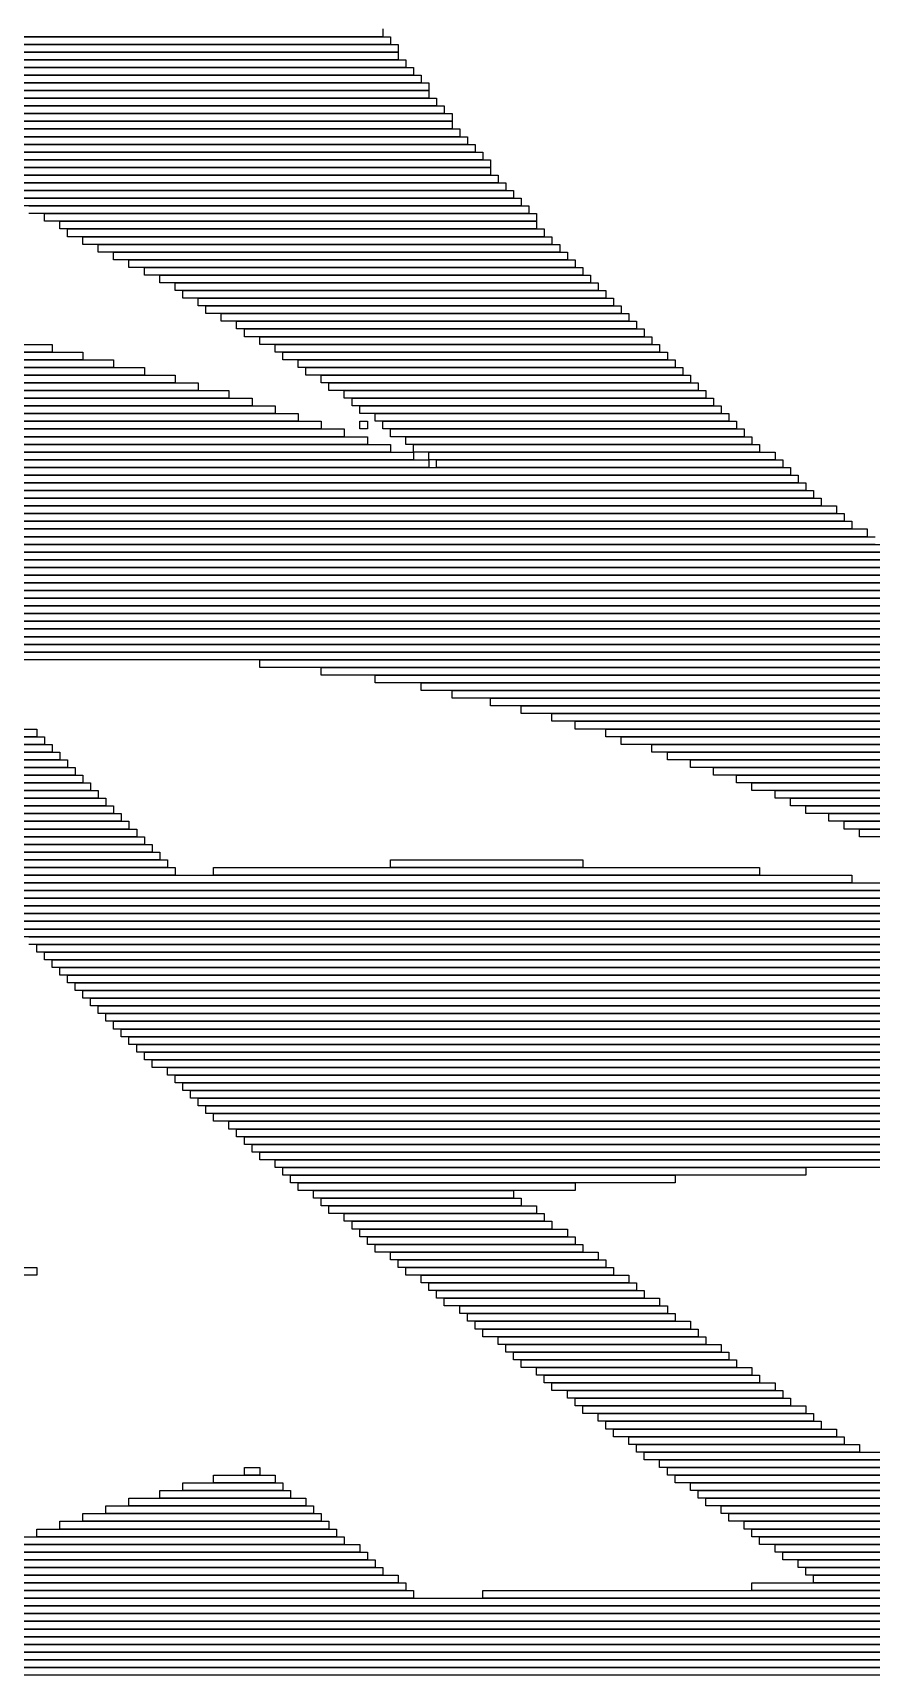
# Model space of a CAD drawing. Extents: x 24 to 1007, y 0 to 1020.
# Drawn here: x 458.5 to 567.5, y 0 to 213.5 of the extents above; entities that cross this region are included whole.
import ezdxf

# ---------------------------------------------------------------- set-up
doc = ezdxf.new("R2010")
doc.units = 0

msp = doc.modelspace()

# ---------------------------------------------------------------- linework, layer by layer
for p, q in [((504, 214), (504, 213)), ((504, 213), (378, 213)), ((378, 213), (505, 213)), ((505, 212), (378, 212)), ((379, 212), (506, 212)), ((505, 213), (505, 212)), ((506, 212), (506, 211)), ((506, 211), (379, 211)), ((379, 211), (506, 211)), ((506, 210), (379, 210)), ((380, 210), (507, 210)), ((506, 211), (506, 210)), ((507, 210), (507, 209)), ((507, 209), (380, 209)), ((402, 209), (508, 209)), ((508, 208), (402, 208)), ((407, 208), (509, 208)), ((508, 209), (508, 208)), ((509, 208), (509, 207)), ((509, 207), (407, 207)), ((412, 207), (510, 207)), ((510, 206), (412, 206)), ((416, 206), (510, 206)), ((510, 205), (416, 205)), ((420, 205), (511, 205)), ((510, 207), (510, 206)), ((510, 206), (510, 205)), ((511, 205), (511, 204)), ((511, 204), (420, 204)), ((423, 204), (512, 204)), ((512, 203), (423, 203)), ((427, 203), (513, 203)), ((512, 204), (512, 203)), ((513, 203), (513, 202)), ((513, 202), (427, 202)), ((430, 202), (513, 202)), ((513, 201), (430, 201)), ((433, 201), (514, 201)), ((513, 202), (513, 201)), ((514, 201), (514, 200)), ((514, 200), (433, 200)), ((435, 200), (515, 200)), ((515, 199), (435, 199)), ((438, 199), (516, 199)), ((515, 200), (515, 199)), ((516, 199), (516, 198)), ((516, 198), (438, 198)), ((441, 198), (517, 198)), ((517, 197), (441, 197)), ((444, 197), (518, 197)), ((517, 198), (517, 197)), ((518, 197), (518, 196)), ((518, 196), (444, 196)), ((446, 196), (518, 196)), ((518, 195), (446, 195)), ((449, 195), (519, 195)), ((518, 196), (518, 195)), ((519, 195), (519, 194)), ((519, 194), (449, 194)), ((451, 194), (520, 194)), ((520, 193), (451, 193)), ((453, 193), (521, 193)), ((520, 194), (520, 193)), ((521, 193), (521, 192)), ((521, 192), (453, 192)), ((455, 192), (522, 192)), ((522, 191), (455, 191)), ((458, 191), (523, 191)), ((522, 192), (522, 191)), ((523, 191), (523, 190)), ((523, 190), (458, 190)), ((460, 190), (524, 190)), ((460, 189), (460, 190)), ((524, 189), (460, 189)), ((462, 189), (524, 189)), ((462, 188), (462, 189)), ((524, 188), (462, 188)), ((463, 188), (525, 188)), ((463, 187), (463, 188)), ((524, 190), (524, 189)), ((524, 189), (524, 188)), ((525, 188), (525, 187)), ((525, 187), (463, 187)), ((465, 187), (526, 187)), ((465, 186), (465, 187)), ((526, 186), (465, 186)), ((467, 186), (527, 186)), ((467, 185), (467, 186)), ((526, 187), (526, 186)), ((527, 186), (527, 185)), ((527, 185), (467, 185)), ((469, 185), (528, 185)), ((469, 184), (469, 185)), ((528, 184), (469, 184)), ((471, 184), (529, 184)), ((471, 183), (471, 184)), ((528, 185), (528, 184)), ((529, 184), (529, 183)), ((529, 183), (471, 183)), ((473, 183), (530, 183)), ((473, 182), (473, 183)), ((530, 182), (473, 182)), ((475, 182), (531, 182)), ((475, 181), (475, 182)), ((530, 183), (530, 182)), ((531, 182), (531, 181)), ((531, 181), (475, 181)), ((477, 181), (532, 181)), ((477, 180), (477, 181)), ((532, 180), (477, 180)), ((478, 180), (533, 180)), ((478, 179), (478, 180)), ((532, 181), (532, 180)), ((533, 180), (533, 179)), ((533, 179), (478, 179)), ((480, 179), (534, 179)), ((480, 178), (480, 179)), ((534, 178), (480, 178)), ((481, 178), (535, 178)), ((481, 177), (481, 178)), ((534, 179), (534, 178)), ((535, 178), (535, 177)), ((535, 177), (481, 177)), ((483, 177), (536, 177)), ((483, 176), (483, 177)), ((536, 176), (483, 176)), ((485, 176), (537, 176)), ((485, 175), (485, 176)), ((536, 177), (536, 176)), ((537, 176), (537, 175)), ((398, 173), (461, 173)), ((461, 173), (461, 172)), ((537, 175), (485, 175)), ((486, 175), (538, 175)), ((486, 174), (486, 175)), ((538, 174), (486, 174)), ((488, 174), (539, 174)), ((488, 173), (488, 174)), ((539, 173), (488, 173)), ((490, 173), (540, 173)), ((490, 172), (490, 173)), ((538, 175), (538, 174)), ((539, 174), (539, 173)), ((540, 173), (540, 172)), ((461, 172), (398, 172)), ((399, 172), (465, 172)), ((465, 171), (399, 171)), ((400, 171), (469, 171)), ((465, 172), (465, 171)), ((469, 171), (469, 170)), ((540, 172), (490, 172)), ((491, 172), (541, 172)), ((491, 171), (491, 172)), ((541, 171), (491, 171)), ((493, 171), (542, 171)), ((493, 170), (493, 171)), ((541, 172), (541, 171)), ((542, 171), (542, 170)), ((469, 170), (400, 170)), ((400, 170), (473, 170)), ((473, 169), (400, 169)), ((401, 169), (477, 169)), ((473, 170), (473, 169)), ((477, 169), (477, 168)), ((542, 170), (493, 170)), ((494, 170), (543, 170)), ((494, 169), (494, 170)), ((543, 169), (494, 169)), ((496, 169), (544, 169)), ((496, 168), (496, 169)), ((543, 170), (543, 169)), ((544, 169), (544, 168)), ((477, 168), (401, 168)), ((401, 168), (480, 168)), ((480, 167), (401, 167)), ((402, 167), (484, 167)), ((480, 168), (480, 167)), ((484, 167), (484, 166)), ((544, 168), (496, 168)), ((497, 168), (545, 168)), ((497, 167), (497, 168)), ((545, 167), (497, 167)), ((499, 167), (546, 167)), ((499, 166), (499, 167)), ((545, 168), (545, 167)), ((546, 167), (546, 166)), ((484, 166), (402, 166)), ((403, 166), (487, 166)), ((487, 165), (403, 165)), ((403, 165), (490, 165)), ((487, 166), (487, 165)), ((490, 165), (490, 164)), ((546, 166), (499, 166)), ((500, 166), (547, 166)), ((500, 165), (500, 166)), ((547, 165), (500, 165)), ((501, 165), (548, 165)), ((501, 164), (501, 165)), ((547, 166), (547, 165)), ((548, 165), (548, 164)), ((490, 164), (403, 164)), ((404, 164), (493, 164)), ((493, 163), (404, 163)), ((405, 163), (496, 163)), ((493, 164), (493, 163)), ((496, 163), (496, 162)), ((548, 164), (501, 164)), ((501, 163), (502, 163)), ((501, 162), (501, 163)), ((502, 163), (502, 162)), ((503, 164), (549, 164)), ((503, 163), (503, 164)), ((549, 163), (503, 163)), ((504, 163), (550, 163)), ((504, 162), (504, 163)), ((549, 164), (549, 163)), ((550, 163), (550, 162)), ((496, 162), (405, 162)), ((405, 162), (499, 162)), ((499, 161), (405, 161)), ((406, 161), (502, 161)), ((499, 162), (499, 161)), ((502, 162), (501, 162)), ((502, 161), (502, 160)), ((550, 162), (504, 162)), ((505, 162), (551, 162)), ((505, 161), (505, 162)), ((551, 161), (505, 161)), ((507, 161), (552, 161)), ((507, 160), (507, 161)), ((551, 162), (551, 161)), ((552, 161), (552, 160)), ((502, 160), (406, 160)), ((407, 160), (505, 160)), ((505, 159), (407, 159)), ((407, 159), (508, 159)), ((508, 158), (407, 158)), ((408, 158), (510, 158)), ((505, 160), (505, 159)), ((552, 160), (507, 160)), ((508, 160), (553, 160)), ((508, 159), (508, 160)), ((553, 159), (508, 159)), ((508, 159), (508, 158)), ((510, 159), (555, 159)), ((510, 158), (510, 159)), ((555, 158), (510, 158)), ((510, 158), (510, 157)), ((511, 158), (556, 158)), ((511, 157), (511, 158)), ((553, 160), (553, 159)), ((555, 159), (555, 158)), ((556, 158), (556, 157)), ((510, 157), (408, 157)), ((409, 157), (557, 157)), ((557, 156), (409, 156)), ((409, 156), (558, 156)), ((556, 157), (511, 157)), ((557, 157), (557, 156)), ((558, 156), (558, 155)), ((558, 155), (409, 155)), ((410, 155), (559, 155)), ((559, 154), (410, 154)), ((411, 154), (560, 154)), ((559, 155), (559, 154)), ((560, 154), (560, 153)), ((560, 153), (411, 153)), ((411, 153), (561, 153)), ((561, 152), (411, 152)), ((412, 152), (563, 152)), ((561, 153), (561, 152)), ((563, 152), (563, 151)), ((563, 151), (412, 151)), ((413, 151), (564, 151)), ((564, 150), (413, 150)), ((413, 150), (565, 150)), ((564, 151), (564, 150)), ((565, 150), (565, 149)), ((565, 149), (413, 149)), ((414, 149), (567, 149)), ((567, 148), (414, 148)), ((415, 148), (568, 148)), ((567, 149), (567, 148)), ((568, 147), (415, 147)), ((416, 147), (569, 147)), ((569, 146), (416, 146)), ((416, 146), (570, 146)), ((570, 145), (416, 145)), ((417, 145), (572, 145)), ((572, 144), (417, 144)), ((418, 144), (573, 144)), ((573, 143), (418, 143)), ((418, 143), (574, 143)), ((574, 142), (418, 142)), ((419, 142), (575, 142)), ((575, 141), (419, 141)), ((420, 141), (577, 141)), ((577, 140), (420, 140)), ((421, 140), (578, 140)), ((578, 139), (421, 139)), ((421, 139), (579, 139)), ((579, 138), (421, 138)), ((422, 138), (581, 138)), ((581, 137), (422, 137)), ((423, 137), (582, 137)), ((582, 136), (423, 136)), ((424, 136), (584, 136)), ((584, 135), (424, 135)), ((424, 135), (585, 135)), ((585, 134), (424, 134)), ((425, 134), (586, 134)), ((586, 133), (425, 133)), ((426, 133), (588, 133)), ((588, 132), (426, 132)), ((488, 132), (589, 132)), ((488, 131), (488, 132)), ((589, 131), (488, 131)), ((496, 131), (591, 131)), ((496, 130), (496, 131)), ((591, 130), (496, 130)), ((503, 130), (592, 130)), ((503, 129), (503, 130)), ((592, 129), (503, 129)), ((509, 129), (594, 129)), ((509, 128), (509, 129)), ((594, 128), (509, 128)), ((513, 128), (595, 128)), ((513, 127), (513, 128)), ((595, 127), (513, 127)), ((518, 127), (597, 127)), ((518, 126), (518, 127)), ((597, 126), (518, 126)), ((522, 126), (599, 126)), ((522, 125), (522, 126)), ((599, 125), (522, 125)), ((526, 125), (600, 125)), ((526, 124), (526, 125)), ((600, 124), (526, 124)), ((529, 124), (601, 124)), ((529, 123), (529, 124)), ((434, 123), (459, 123)), ((459, 122), (434, 122)), ((435, 122), (460, 122)), ((459, 123), (459, 122)), ((460, 122), (460, 121)), ((601, 123), (529, 123)), ((533, 123), (603, 123)), ((533, 122), (533, 123)), ((603, 122), (533, 122)), ((535, 122), (605, 122)), ((535, 121), (535, 122)), ((460, 121), (435, 121)), ((436, 121), (461, 121)), ((461, 120), (436, 120)), ((436, 120), (462, 120)), ((461, 121), (461, 120)), ((462, 120), (462, 119)), ((605, 121), (535, 121)), ((539, 121), (606, 121)), ((539, 120), (539, 121)), ((606, 120), (539, 120)), ((541, 120), (608, 120)), ((541, 119), (541, 120)), ((462, 119), (436, 119)), ((437, 119), (463, 119)), ((463, 118), (437, 118)), ((438, 118), (464, 118)), ((463, 119), (463, 118)), ((464, 118), (464, 117)), ((608, 119), (541, 119)), ((544, 119), (610, 119)), ((544, 118), (544, 119)), ((610, 118), (544, 118)), ((547, 118), (611, 118)), ((547, 117), (547, 118)), ((464, 117), (438, 117)), ((439, 117), (465, 117)), ((465, 116), (439, 116)), ((440, 116), (466, 116)), ((465, 117), (465, 116)), ((466, 116), (466, 115)), ((611, 117), (547, 117)), ((550, 117), (613, 117)), ((550, 116), (550, 117)), ((613, 116), (550, 116)), ((552, 116), (615, 116)), ((552, 115), (552, 116)), ((466, 115), (440, 115)), ((441, 115), (467, 115)), ((467, 114), (441, 114)), ((442, 114), (468, 114)), ((467, 115), (467, 114)), ((468, 114), (468, 113)), ((615, 115), (552, 115)), ((555, 115), (616, 115)), ((555, 114), (555, 115)), ((616, 114), (555, 114)), ((557, 114), (618, 114)), ((557, 113), (557, 114)), ((468, 113), (442, 113)), ((443, 113), (469, 113)), ((469, 112), (443, 112)), ((443, 112), (470, 112)), ((469, 113), (469, 112)), ((470, 112), (470, 111)), ((618, 113), (557, 113)), ((559, 113), (620, 113)), ((559, 112), (559, 113)), ((620, 112), (559, 112)), ((562, 112), (622, 112)), ((562, 111), (562, 112)), ((470, 111), (443, 111)), ((444, 111), (471, 111)), ((471, 110), (444, 110)), ((445, 110), (472, 110)), ((472, 109), (445, 109)), ((446, 109), (473, 109)), ((471, 111), (471, 110)), ((472, 110), (472, 109)), ((473, 109), (473, 108)), ((622, 111), (562, 111)), ((564, 111), (624, 111)), ((564, 110), (564, 111)), ((624, 110), (564, 110)), ((566, 110), (626, 110)), ((566, 109), (566, 110)), ((626, 109), (566, 109)), ((473, 108), (446, 108)), ((447, 108), (474, 108)), ((474, 107), (447, 107)), ((448, 107), (475, 107)), ((474, 108), (474, 107)), ((475, 107), (475, 106)), ((475, 106), (448, 106)), ((449, 106), (476, 106)), ((476, 105), (449, 105)), ((450, 105), (477, 105)), ((476, 106), (476, 105)), ((477, 105), (477, 104)), ((482, 105), (553, 105)), ((482, 104), (482, 105)), ((505, 106), (530, 106)), ((505, 105), (505, 106)), ((530, 105), (505, 105)), ((530, 106), (530, 105)), ((553, 105), (553, 104)), ((477, 104), (450, 104)), ((451, 104), (565, 104)), ((565, 103), (451, 103)), ((452, 103), (575, 103)), ((553, 104), (482, 104)), ((565, 104), (565, 103)), ((575, 102), (452, 102)), ((453, 102), (642, 102)), ((642, 101), (453, 101)), ((453, 101), (644, 101)), ((644, 100), (453, 100)), ((454, 100), (646, 100)), ((646, 99), (454, 99)), ((455, 99), (649, 99)), ((649, 98), (455, 98)), ((456, 98), (651, 98)), ((651, 97), (456, 97)), ((457, 97), (654, 97)), ((654, 96), (457, 96)), ((458, 96), (656, 96)), ((656, 95), (458, 95)), ((459, 95), (659, 95)), ((459, 94), (459, 95)), ((659, 94), (459, 94)), ((460, 94), (661, 94)), ((460, 93), (460, 94)), ((661, 93), (460, 93)), ((461, 93), (664, 93)), ((461, 92), (461, 93)), ((664, 92), (461, 92)), ((462, 92), (667, 92)), ((462, 91), (462, 92)), ((667, 91), (462, 91)), ((463, 91), (670, 91)), ((463, 90), (463, 91)), ((670, 90), (463, 90)), ((464, 90), (672, 90)), ((464, 89), (464, 90)), ((672, 89), (464, 89)), ((465, 89), (676, 89)), ((465, 88), (465, 89)), ((676, 88), (465, 88)), ((466, 88), (679, 88)), ((466, 87), (466, 88)), ((679, 87), (466, 87)), ((467, 87), (682, 87)), ((467, 86), (467, 87)), ((682, 86), (467, 86)), ((468, 86), (686, 86)), ((468, 85), (468, 86)), ((686, 85), (468, 85)), ((469, 85), (690, 85)), ((469, 84), (469, 85)), ((690, 84), (469, 84)), ((470, 84), (694, 84)), ((470, 83), (470, 84)), ((694, 83), (470, 83)), ((471, 83), (698, 83)), ((471, 82), (471, 83)), ((698, 82), (471, 82)), ((472, 82), (702, 82)), ((472, 81), (472, 82)), ((702, 81), (472, 81)), ((473, 81), (708, 81)), ((473, 80), (473, 81)), ((708, 80), (473, 80)), ((474, 80), (713, 80)), ((474, 79), (474, 80)), ((713, 79), (474, 79)), ((476, 79), (721, 79)), ((476, 78), (476, 79)), ((721, 78), (476, 78)), ((477, 78), (787, 78)), ((477, 77), (477, 78)), ((787, 77), (477, 77)), ((478, 77), (786, 77)), ((478, 76), (478, 77)), ((786, 76), (478, 76)), ((479, 76), (784, 76)), ((479, 75), (479, 76)), ((784, 75), (479, 75)), ((480, 75), (783, 75)), ((480, 74), (480, 75)), ((783, 74), (480, 74)), ((481, 74), (782, 74)), ((481, 73), (481, 74)), ((782, 73), (481, 73)), ((482, 73), (780, 73)), ((482, 72), (482, 73)), ((780, 72), (482, 72)), ((484, 72), (779, 72)), ((484, 71), (484, 72)), ((779, 71), (484, 71)), ((485, 71), (777, 71)), ((485, 70), (485, 71)), ((777, 70), (485, 70)), ((486, 70), (776, 70)), ((486, 69), (486, 70)), ((776, 69), (486, 69)), ((487, 69), (774, 69)), ((487, 68), (487, 69)), ((774, 68), (487, 68)), ((488, 68), (773, 68)), ((488, 67), (488, 68)), ((773, 67), (488, 67)), ((490, 67), (771, 67)), ((490, 66), (490, 67)), ((771, 66), (490, 66)), ((491, 66), (559, 66)), ((491, 65), (491, 66)), ((559, 65), (491, 65)), ((492, 65), (542, 65)), ((492, 64), (492, 65)), ((542, 65), (542, 64)), ((559, 66), (559, 65)), ((542, 64), (492, 64)), ((493, 64), (529, 64)), ((493, 63), (493, 64)), ((529, 63), (493, 63)), ((495, 63), (521, 63)), ((495, 62), (495, 63)), ((521, 62), (495, 62)), ((496, 62), (522, 62)), ((496, 61), (496, 62)), ((521, 63), (521, 62)), ((522, 62), (522, 61)), ((529, 64), (529, 63)), ((522, 61), (496, 61)), ((497, 61), (524, 61)), ((497, 60), (497, 61)), ((524, 60), (497, 60)), ((499, 60), (525, 60)), ((499, 59), (499, 60)), ((524, 61), (524, 60)), ((525, 60), (525, 59)), ((525, 59), (499, 59)), ((500, 59), (526, 59)), ((500, 58), (500, 59)), ((526, 58), (500, 58)), ((501, 58), (528, 58)), ((501, 57), (501, 58)), ((526, 59), (526, 58)), ((528, 58), (528, 57)), ((528, 57), (501, 57)), ((502, 57), (529, 57)), ((502, 56), (502, 57)), ((529, 56), (502, 56)), ((503, 56), (530, 56)), ((503, 55), (503, 56)), ((529, 57), (529, 56)), ((530, 56), (530, 55)), ((530, 55), (503, 55)), ((505, 55), (532, 55)), ((505, 54), (505, 55)), ((532, 54), (505, 54)), ((506, 54), (533, 54)), ((506, 53), (506, 54)), ((532, 55), (532, 54)), ((533, 54), (533, 53)), ((286, 53), (459, 53)), ((459, 52), (286, 52)), ((459, 53), (459, 52)), ((533, 53), (506, 53)), ((507, 53), (534, 53)), ((507, 52), (507, 53)), ((534, 52), (507, 52)), ((509, 52), (536, 52)), ((509, 51), (509, 52)), ((534, 53), (534, 52)), ((536, 52), (536, 51)), ((536, 51), (509, 51)), ((510, 51), (537, 51)), ((510, 50), (510, 51)), ((537, 50), (510, 50)), ((511, 50), (538, 50)), ((511, 49), (511, 50)), ((537, 51), (537, 50)), ((538, 50), (538, 49)), ((538, 49), (511, 49)), ((512, 49), (540, 49)), ((512, 48), (512, 49)), ((540, 48), (512, 48)), ((514, 48), (541, 48)), ((514, 47), (514, 48)), ((541, 47), (514, 47)), ((515, 47), (542, 47)), ((515, 46), (515, 47)), ((540, 49), (540, 48)), ((541, 48), (541, 47)), ((542, 47), (542, 46)), ((542, 46), (515, 46)), ((516, 46), (544, 46)), ((516, 45), (516, 46)), ((544, 45), (516, 45)), ((517, 45), (545, 45)), ((517, 44), (517, 45)), ((544, 46), (544, 45)), ((545, 45), (545, 44)), ((545, 44), (517, 44)), ((519, 44), (546, 44)), ((519, 43), (519, 44)), ((546, 43), (519, 43)), ((520, 43), (548, 43)), ((520, 42), (520, 43)), ((546, 44), (546, 43)), ((548, 43), (548, 42)), ((548, 42), (520, 42)), ((521, 42), (549, 42)), ((521, 41), (521, 42)), ((549, 41), (521, 41)), ((522, 41), (550, 41)), ((522, 40), (522, 41)), ((549, 42), (549, 41)), ((550, 41), (550, 40)), ((550, 40), (522, 40)), ((524, 40), (552, 40)), ((524, 39), (524, 40)), ((552, 39), (524, 39)), ((525, 39), (553, 39)), ((525, 38), (525, 39)), ((552, 40), (552, 39)), ((553, 39), (553, 38)), ((553, 38), (525, 38)), ((526, 38), (555, 38)), ((526, 37), (526, 38)), ((555, 37), (526, 37)), ((528, 37), (556, 37)), ((528, 36), (528, 37)), ((555, 38), (555, 37)), ((556, 37), (556, 36)), ((556, 36), (528, 36)), ((529, 36), (557, 36)), ((529, 35), (529, 36)), ((557, 35), (529, 35)), ((530, 35), (559, 35)), ((530, 34), (530, 35)), ((557, 36), (557, 35)), ((559, 35), (559, 34)), ((559, 34), (530, 34)), ((532, 34), (560, 34)), ((532, 33), (532, 34)), ((560, 33), (532, 33)), ((533, 33), (561, 33)), ((533, 32), (533, 33)), ((560, 34), (560, 33)), ((561, 33), (561, 32)), ((561, 32), (533, 32)), ((534, 32), (563, 32)), ((534, 31), (534, 32)), ((563, 31), (534, 31)), ((536, 31), (564, 31)), ((536, 30), (536, 31)), ((564, 30), (536, 30)), ((537, 30), (566, 30)), ((537, 29), (537, 30)), ((563, 32), (563, 31)), ((564, 31), (564, 30)), ((566, 30), (566, 29)), ((566, 29), (537, 29)), ((538, 29), (701, 29)), ((538, 28), (538, 29)), ((701, 28), (538, 28)), ((540, 28), (699, 28)), ((540, 27), (540, 28)), ((482, 26), (490, 26)), ((482, 25), (482, 26)), ((486, 27), (488, 27)), ((486, 26), (486, 27)), ((488, 26), (486, 26)), ((488, 27), (488, 26)), ((490, 26), (490, 25)), ((699, 27), (540, 27)), ((541, 27), (696, 27)), ((541, 26), (541, 27)), ((696, 26), (541, 26)), ((542, 26), (694, 26)), ((542, 25), (542, 26)), ((475, 24), (492, 24)), ((475, 23), (475, 24)), ((478, 25), (491, 25)), ((478, 24), (478, 25)), ((491, 24), (478, 24)), ((490, 25), (482, 25)), ((491, 25), (491, 24)), ((492, 24), (492, 23)), ((694, 25), (542, 25)), ((544, 25), (691, 25)), ((544, 24), (544, 25)), ((691, 24), (544, 24)), ((545, 24), (689, 24)), ((545, 23), (545, 24)), ((468, 22), (495, 22)), ((468, 21), (468, 22)), ((471, 23), (494, 23)), ((471, 22), (471, 23)), ((494, 22), (471, 22)), ((492, 23), (475, 23)), ((494, 23), (494, 22)), ((495, 22), (495, 21)), ((689, 23), (545, 23)), ((546, 23), (686, 23)), ((546, 22), (546, 23)), ((686, 22), (546, 22)), ((548, 22), (684, 22)), ((548, 21), (548, 22)), ((462, 20), (497, 20)), ((462, 19), (462, 20)), ((465, 21), (496, 21)), ((465, 20), (465, 21)), ((496, 20), (465, 20)), ((495, 21), (468, 21)), ((496, 21), (496, 20)), ((497, 20), (497, 19)), ((684, 21), (548, 21)), ((549, 21), (681, 21)), ((549, 20), (549, 21)), ((681, 20), (549, 20)), ((551, 20), (678, 20)), ((551, 19), (551, 20)), ((456, 18), (499, 18)), ((459, 19), (498, 19)), ((459, 18), (459, 19)), ((498, 18), (459, 18)), ((497, 19), (462, 19)), ((498, 19), (498, 18)), ((499, 18), (499, 17)), ((678, 19), (551, 19)), ((552, 19), (675, 19)), ((552, 18), (552, 19)), ((675, 18), (552, 18)), ((553, 18), (673, 18)), ((553, 17), (553, 18)), ((448, 15), (503, 15)), ((451, 16), (502, 16)), ((502, 15), (451, 15)), ((453, 17), (501, 17)), ((501, 16), (453, 16)), ((499, 17), (456, 17)), ((501, 17), (501, 16)), ((502, 16), (502, 15)), ((503, 15), (503, 14)), ((673, 17), (553, 17)), ((555, 17), (670, 17)), ((555, 16), (555, 17)), ((670, 16), (555, 16)), ((556, 16), (667, 16)), ((556, 15), (556, 16)), ((667, 15), (556, 15)), ((558, 15), (664, 15)), ((558, 14), (558, 15)), ((376, 13), (506, 13)), ((445, 14), (504, 14)), ((504, 13), (445, 13)), ((503, 14), (448, 14)), ((504, 14), (504, 13)), ((506, 13), (506, 12)), ((664, 14), (558, 14)), ((559, 14), (660, 14)), ((559, 13), (559, 14)), ((660, 13), (559, 13)), ((560, 13), (657, 13)), ((560, 12), (560, 13)), ((506, 12), (376, 12)), ((379, 12), (507, 12)), ((507, 11), (379, 11)), ((383, 11), (508, 11)), ((507, 12), (507, 11)), ((508, 11), (508, 10)), ((517, 11), (650, 11)), ((517, 10), (517, 11)), ((552, 12), (654, 12)), ((552, 11), (552, 12)), ((654, 11), (552, 11)), ((657, 12), (560, 12)), ((508, 10), (383, 10)), ((386, 10), (646, 10)), ((646, 9), (386, 9)), ((390, 9), (642, 9)), ((650, 10), (517, 10)), ((642, 8), (390, 8)), ((394, 8), (638, 8)), ((638, 7), (394, 7)), ((399, 7), (634, 7)), ((634, 6), (399, 6)), ((403, 6), (629, 6)), ((629, 5), (403, 5)), ((409, 5), (624, 5)), ((624, 4), (409, 4)), ((414, 4), (618, 4)), ((618, 3), (414, 3)), ((420, 3), (612, 3)), ((612, 2), (420, 2)), ((428, 2), (605, 2)), ((605, 1), (428, 1)), ((436, 1), (597, 1)), ((597, 0), (436, 0))]:
    msp.add_line(p, q)

doc.saveas('drawing.dxf')
